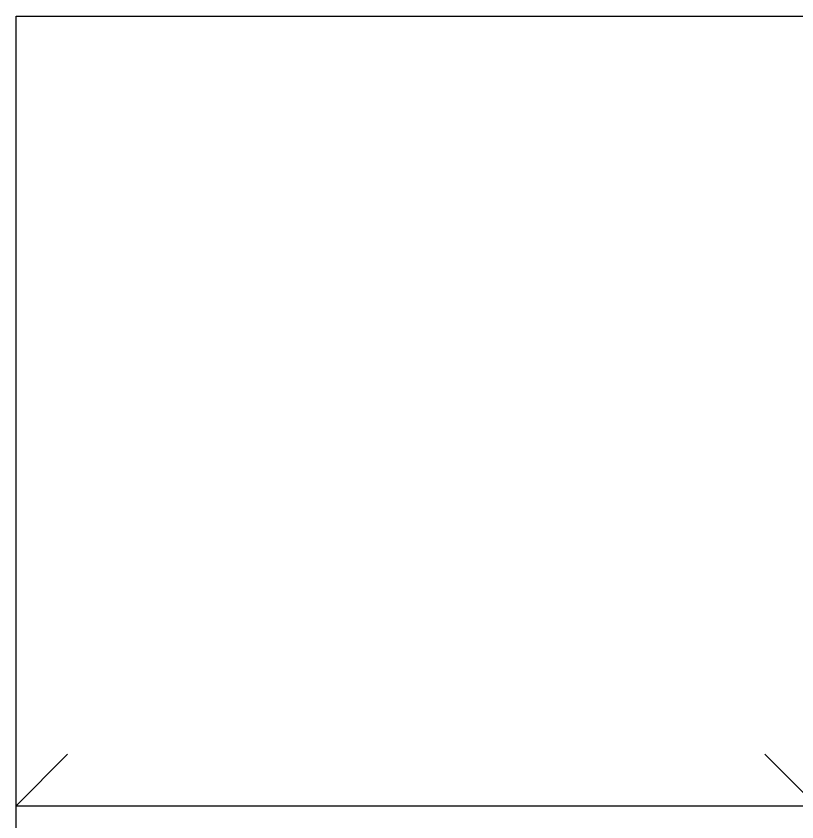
# Model space of a CAD drawing. Header units: inches. Extents: x -16404 to 14624, y -1591 to 16152.
# Drawn here: x 755.3 to 816, y 12121.4 to 12184 of the extents above; entities that cross this region are included whole.
import ezdxf

# ---------------------------------------------------------------- set-up
doc = ezdxf.new("R2010")
doc.units = ezdxf.units.IN
doc.header["$LTSCALE"] = 24
doc.header["$MEASUREMENT"] = 0
doc.linetypes.add('DASHED2', pattern=[0.375, 0.25, -0.125])
doc.layers.get('0').update_dxf_attribs({"linetype": 'CONTINUOUS'})
doc.layers.add('S-ANNO-GRID-NONPLOT', color=251, linetype='CONTINUOUS', plot=False)

# ---------------------------------------------------------------- blocks, each defined once
blk = doc.blocks.new('Se_24x36_DETAILS_GRID')
for p, q in [((0, 23), (7.7674, 23)), ((0, 15.3333), (0, 23)), ((0, 15.3333), (0.5, 15.8333)), ((0, 15.3333), (7.7674, 15.3333)), ((0, 7.6667), (0, 15.3333))]:
    blk.add_line(p, q)
at = {"linetype": 'DASHED2', "ltscale": 0.5}
blk.add_line((7.7674, 15.3333), (7.2674, 15.8333), dxfattribs=at)

msp = doc.modelspace()

# ---------------------------------------------------------------- block references
at = {"layer": 'S-ANNO-GRID-NONPLOT', "xscale": 8, "yscale": 8, "zscale": 8}
msp.add_blockref('Se_24x36_DETAILS_GRID', (755.3485, 12000), dxfattribs=at)

doc.saveas('drawing.dxf')
